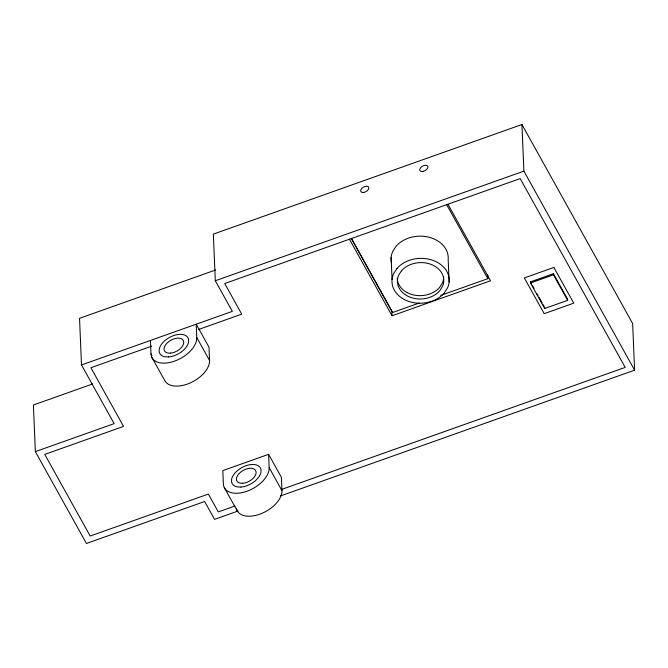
<?xml version="1.0" encoding="UTF-8"?>
<svg xmlns="http://www.w3.org/2000/svg" width="668" height="668" viewBox="0 0 668 668"><rect width="100%" height="100%" fill="white"/><g stroke="black" fill="none" stroke-linecap="round" stroke-linejoin="round"><path stroke-width="1" d="M280.318 496.007L634.6 370.164L632.646 323.537L521.942 124.515L213.351 234.126L215.305 280.76L232.339 311.371L81.496 364.953L114.144 423.646L35.354 451.626L86.448 543.485L204.633 501.501L214.57 519.362L238.117 510.995M215.689 269.964L79.542 318.327L81.496 364.953M215.305 280.76L523.896 171.142L521.942 124.515M151.628 346.158L90.898 367.726L123.547 426.409L44.756 454.399L90.18 536.045L208.358 494.07L218.294 511.93L235.002 505.993M198.647 329.458L241.741 314.144L224.715 283.524L520.163 178.581L625.198 367.392L281.195 489.586M92.735 383.925L33.4 405L35.354 451.626M419.137 303.08L392.634 312.49L351.477 238.501M440.73 295.415L487.84 278.681L487.665 274.531M349.456 239.219L392.041 315.764L490.521 280.777L447.944 204.233M530.45 281.879L553.43 273.713L567.625 299.231L567.666 300.341L544.687 308.499L530.492 282.99L530.45 281.879L531.461 283.7M530.492 282.99L553.471 274.824L553.43 273.713M268.611 454.332L222.82 470.598L223.379 483.916A24.95 14.42 -29.1 0 0 246.926 491.272A24.95 14.42 -29.1 0 0 269.171 467.65L268.611 454.332L281.387 477.294L281.946 490.621A24.95 14.42 -29.1 0 1 261.196 513.667A24.95 14.42 -29.1 0 1 236.439 508.832M523.896 171.142L634.6 370.164M553.471 274.824L567.666 300.341M532.48 285.52L533.999 288.259M537.039 293.72L538.049 295.548M539.068 297.369L542.107 302.838M543.117 304.658L544.136 306.478M446.675 204.684L487.84 278.681M351.301 238.418L391.849 311.321L392.041 315.764M209.56 360.486L209 347.168L196.225 324.205L196.784 337.524L209.56 360.486A24.95 14.42 -29.1 0 1 190.297 382.914A24.95 14.42 -29.1 0 1 164.72 380.484L151.945 357.522M269.171 467.65L281.946 490.621M150.434 340.471L150.993 353.789L151.978 355.56M224.331 487.648L237.107 510.611M544.637 307.389L544.687 308.499M449.121 282.021L448.186 259.81A28.624 22.428 -2.4 0 0 429.115 237.257A28.624 22.428 -2.4 0 0 396.024 246.325L392.659 251.602A28.624 22.428 -2.4 0 0 391.54 263.2M391.122 257.364L392.058 279.566M443.635 276.552A23.213 18.186 -2.4 0 1 442.341 283.123L439.611 287.407A23.213 18.186 -2.4 0 1 413.926 295.031A23.213 18.186 -2.4 0 1 397.26 278.372M196.784 337.524A24.95 14.42 -29.1 0 1 174.54 361.146A24.95 14.42 -29.1 0 1 150.993 353.789M396.951 268.528L393.586 273.805A28.624 22.428 -2.4 0 0 407.68 301.026A28.624 22.428 -2.4 0 0 444.22 293.06L447.593 287.774A28.624 22.428 -2.4 0 0 433.49 260.553A28.624 22.428 -2.4 0 0 396.951 268.528M401.426 270.849L398.696 275.132A23.213 18.186 -2.4 0 0 410.119 297.202A23.213 18.186 -2.4 0 0 439.753 290.739L442.483 286.455A23.213 18.186 -2.4 0 0 431.052 264.386A23.213 18.186 -2.4 0 0 401.426 270.849M553.872 267.442L524.33 277.938L544.195 313.659L573.745 303.163L553.872 267.442M168.612 356.929L165.205 356.812A16.149 9.335 -29.1 0 1 159.26 352.186L159.151 349.564A16.149 9.335 -29.1 0 1 173.471 335.637A16.149 9.335 -29.1 0 1 188.526 339.135L188.635 341.749A16.149 9.335 -29.1 0 1 168.612 356.929M240.998 487.055L237.591 486.939A16.149 9.335 -29.1 0 1 231.646 482.313L231.537 479.699A16.149 9.335 -29.1 0 1 245.857 465.763A16.149 9.335 -29.1 0 1 260.912 469.262L261.021 471.875A16.149 9.335 -29.1 0 1 240.998 487.055M363.784 192.426A4.476 2.588 -29.1 0 0 368.669 187.24A4.476 2.588 -29.1 0 0 361.747 188.443A4.476 2.588 -29.1 0 0 363.784 192.426M422.877 171.442A4.476 2.588 -29.1 0 0 427.762 166.257A4.476 2.588 -29.1 0 0 420.84 167.451A4.476 2.588 -29.1 0 0 422.877 171.442M242.768 483.281A10.73 6.204 -29.1 0 0 256.003 471.449A10.73 6.204 -29.1 0 0 240.062 472.635A10.73 6.204 -29.1 0 0 242.768 483.281M170.382 353.147A10.73 6.204 -29.1 0 0 183.617 341.323A10.73 6.204 -29.1 0 0 167.676 342.5A10.73 6.204 -29.1 0 0 170.382 353.147"/></g></svg>
